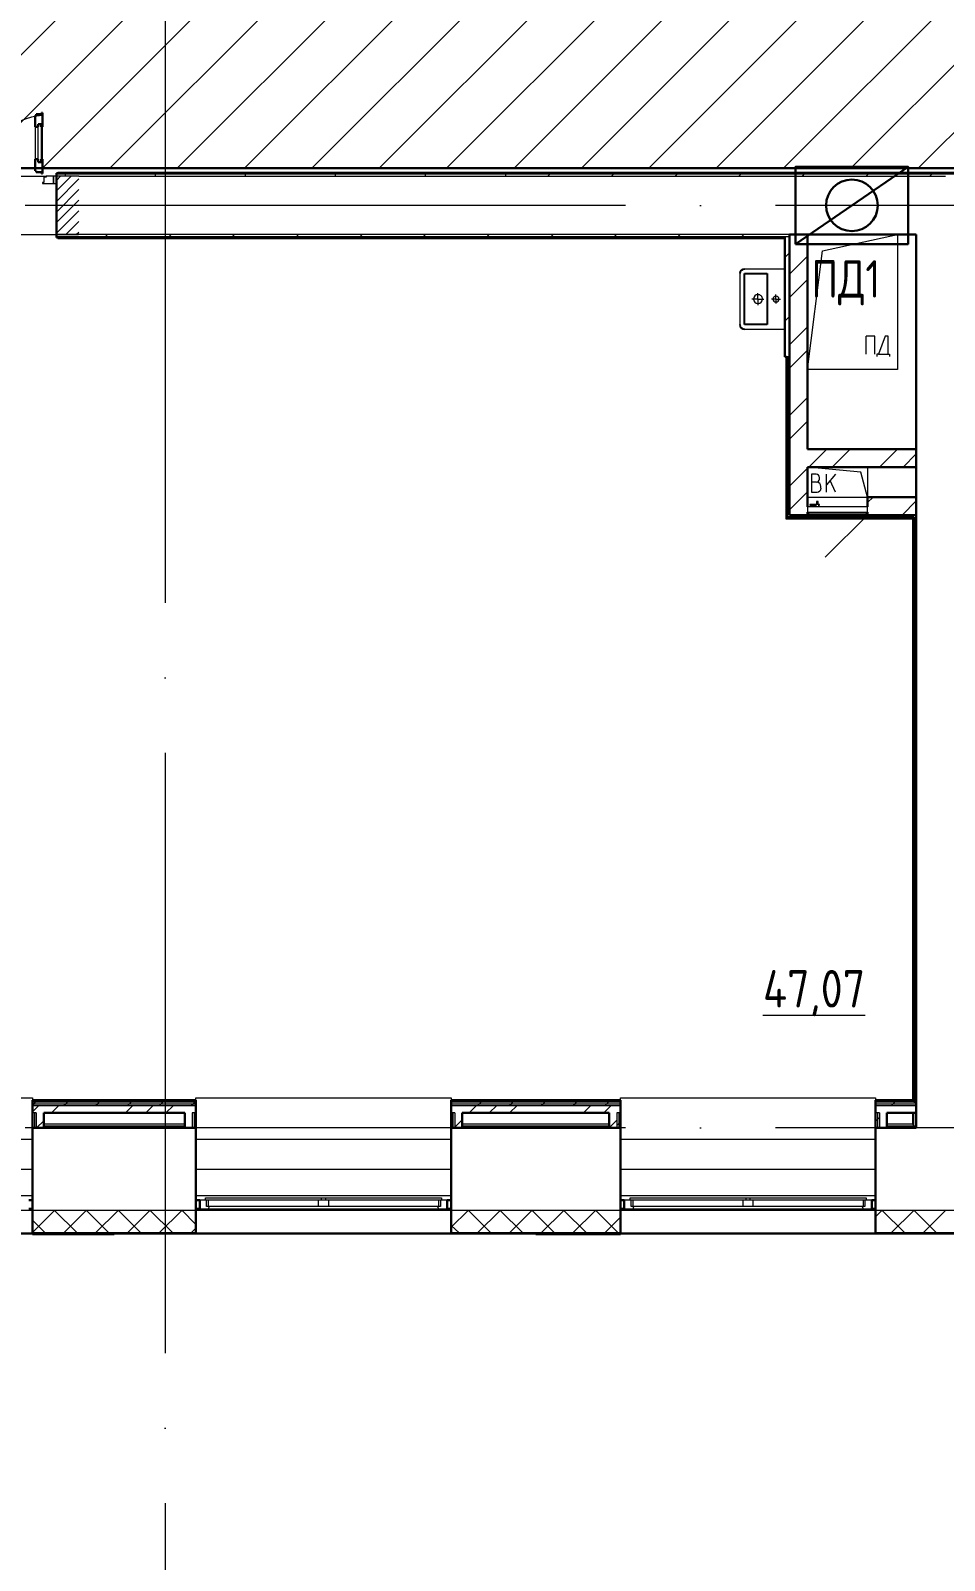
# Model space of a CAD drawing. Header units: millimetres. Extents: x -259809 to 472825, y -397243 to 31861.
# Drawn here: x 255074 to 261165, y -373335 to -363137 of the extents above; entities that cross this region are included whole.
import ezdxf

# ---------------------------------------------------------------- set-up
doc = ezdxf.new("R2010")
doc.units = ezdxf.units.MM
doc.linetypes.add('ADSK_Линия сетки', pattern=[25, 20, -2.5, 0, -2.5])
doc.linetypes.add('ADSK_Штриховая_ш2 п1_5', pattern=[4.5, 3, -1.5])
for name, color, linetype, lineweight in [('_ Окна', 252, 'Continuous', 30), ('Двери', 252, 'Continuous', 9), ('лс', 5, 'Continuous', 30), ('Марки помещений', 252, 'Continuous', 20), ('Оборудование', 8, 'Continuous', 18), ('Ограждение', 252, 'Continuous', 9), ('Окна', 252, 'Continuous', 9), ('Оси', 252, 'Continuous', 9), ('Перекрытие', 252, 'Continuous', 18), ('Стены внутренние', 252, 'Continuous', 18), ('Стены наружные', 252, 'Continuous', 18), ('Стены штриховка', 7, 'Continuous', 9)]:
    doc.layers.add(name, color=color, linetype=linetype, lineweight=lineweight)
doc.layers.add('Двери открывание', color=7, linetype='Continuous', lineweight=9, true_color=0xc0c0c0)
doc.layers.add('СОТ', color=7, linetype='Continuous')
doc.layers.add('Узлы', color=252, linetype='Continuous')
doc.styles.add('GOST 2.304 type A', font='', dxfattribs={"height": 250})
doc.styles.add('GOST Common_2', font='', dxfattribs={"width": 0.9, "height": 250})
doc.styles.get('GOST 2.304 type A').set_extended_font_data('GOST 2.304 type A')
doc.styles.get('GOST Common_2').set_extended_font_data('GOST type B')

# ---------------------------------------------------------------- blocks, each defined once
blk = doc.blocks.new('3 этаж')
at = {"color": 251, "lineweight": 18, "true_color": 0x636466}
for p, q in [((260351, -11915), (260851, -11808)), ((260851, -11808), (260851, -12708)), ((260252, -12708), (260351, -11915)), ((260700, -12485), (260643, -12485)), ((260643, -12605), (260643, -12485)), ((260700, -12605), (260700, -12485)), ((260769, -12485), (260725, -12605)), ((260789, -12485), (260769, -12485)), ((260789, -12605), (260789, -12485)), ((260715, -12605), (260715, -12620)), ((260725, -12605), (260715, -12605)), ((260725, -12605), (260789, -12605)), ((260789, -12605), (260799, -12605)), ((260799, -12605), (260799, -12620)), ((260851, -12708), (260252, -12708)), ((260607, -13392), (260252, -13357)), ((260652, -13357), (260652, -13557)), ((260309, -13405), (260279, -13405)), ((260279, -13405), (260279, -13525)), ((260312, -13458), (260279, -13458)), ((260332, -13438), (260332, -13428)), ((260439, -13405), (260379, -13476)), ((260379, -13525), (260379, -13405)), ((260439, -13525), (260403, -13448)), ((260652, -13557), (260607, -13392)), ((260279, -13525), (260316, -13525)), ((260342, -13498), (260342, -13488))]:
    blk.add_line(p, q, dxfattribs=at)
for centre, radius, start, end in [((260309, -13428), 23.3, 0, 90), ((260312, -13438), 20, 270, 0), ((260312, -13488), 30, 0, 90), ((260316, -13498), 26.7, 270, 0)]:
    blk.add_arc(centre, radius, start, end, dxfattribs=at)
at = {"layer": '_ Окна', "color": 251, "true_color": 0x636466}
for p, q in [((255086, -18245), (255061, -18245)), ((256201, -18245), (256176, -18245)), ((256201, -18303), (256201, -18245)), ((257876, -18245), (257851, -18245)), ((257851, -18245), (257851, -18303)), ((259031, -18245), (259006, -18245)), ((259031, -18303), (259031, -18245)), ((260706, -18245), (260681, -18245)), ((260681, -18245), (260681, -18303)), ((255061, -18303), (255086, -18303)), ((256176, -18303), (256201, -18303)), ((257851, -18303), (257876, -18303)), ((259006, -18303), (259031, -18303)), ((260681, -18303), (260706, -18303))]:
    blk.add_line(p, q, dxfattribs=at)
at = {"layer": '_ Окна', "color": 251, "lineweight": 18, "true_color": 0x636466}
for p, q in [((256239, -18245), (256201, -18245)), ((256201, -18245), (256201, -18303)), ((256247, -18286), (256247, -18245)), ((257805, -18245), (257805, -18286)), ((257851, -18245), (257813, -18245)), ((257851, -18303), (257851, -18245)), ((259069, -18245), (259031, -18245)), ((259031, -18245), (259031, -18303)), ((259077, -18286), (259077, -18245)), ((260635, -18245), (260635, -18286)), ((260681, -18245), (260643, -18245)), ((260681, -18303), (260681, -18245)), ((256201, -18303), (256261, -18303)), ((256259, -18286), (256247, -18286)), ((256261, -18303), (256265, -18286)), ((257787, -18286), (257792, -18303)), ((257792, -18303), (257851, -18303)), ((257805, -18286), (257793, -18286)), ((259031, -18303), (259091, -18303)), ((259089, -18286), (259077, -18286)), ((259091, -18303), (259095, -18286)), ((260617, -18286), (260622, -18303)), ((260622, -18303), (260681, -18303)), ((260635, -18286), (260623, -18286))]:
    blk.add_line(p, q, dxfattribs=at)
at = {"layer": 'Двери', "color": 251, "lineweight": 30, "true_color": 0x636466}
for p, q in [((255146, -11005), (255112, -11005)), ((255112, -11005), (255112, -11014)), ((255154, -10996), (255146, -10996)), ((255146, -10996), (255146, -11005)), ((255154, -11090), (255154, -10996)), ((255112, -11014), (255104, -11014)), ((255104, -11014), (255104, -11090)), ((255104, -11090), (255124, -11090)), ((255124, -11090), (255124, -11072)), ((255124, -11072), (255145, -11072)), ((255145, -11072), (255145, -11090)), ((255145, -11090), (255154, -11090)), ((255104, -11306), (255104, -11382)), ((255104, -11306), (255124, -11306)), ((255124, -11306), (255124, -11324)), ((255145, -11306), (255154, -11306)), ((255145, -11324), (255145, -11306)), ((255154, -11400), (255154, -11306)), ((255104, -11382), (255112, -11382)), ((255112, -11382), (255112, -11391)), ((255112, -11391), (255146, -11391)), ((255124, -11324), (255145, -11324)), ((255146, -11391), (255146, -11400)), ((255146, -11400), (255154, -11400))]:
    blk.add_line(p, q, dxfattribs=at)
at = {"layer": 'Двери', "color": 251, "true_color": 0x636466}
for p, q in [((255104, -11090), (255104, -11306)), ((255124, -11324), (255124, -11072)), ((255124, -11072), (255145, -11072)), ((255145, -11072), (255145, -11324)), ((255154, -11306), (255154, -11090)), ((255145, -11324), (255124, -11324)), ((255177, -11418), (255177, -11426)), ((255226, -11418), (255177, -11418)), ((255246, -11418), (255226, -11418)), ((255226, -11418), (255226, -11468)), ((255226, -11468), (255226, -11418)), ((255246, -11468), (255246, -11418)), ((255163, -11460), (255154, -11460)), ((255154, -11460), (255154, -11468)), ((255154, -11468), (255226, -11468)), ((255177, -11426), (255163, -11426)), ((255163, -11426), (255163, -11460)), ((255226, -11468), (255246, -11468))]:
    blk.add_line(p, q, dxfattribs=at)
at = {"layer": 'Двери', "color": 251, "linetype": 'Continuous', "lineweight": 18, "true_color": 0x636466}
for p, q in [((255246, -11446), (255273, -11418)), ((255246, -11516), (255344, -11418)), ((255246, -11587), (255396, -11437)), ((255246, -11658), (255396, -11508)), ((255246, -11728), (255396, -11578)), ((255246, -11799), (255396, -11649)), ((255308, -11808), (255396, -11720)), ((255378, -11808), (255396, -11791))]:
    blk.add_line(p, q, dxfattribs=at)
at = {"layer": 'Двери', "color": 251, "linetype": 'ADSK_Штриховая_ш2 п1_5', "true_color": 0x636466}
for p, q in [((255396, -11418), (255246, -11418)), ((255246, -11418), (255246, -11808)), ((255246, -11808), (255396, -11808))]:
    blk.add_line(p, q, dxfattribs=at)
at = {"layer": 'Двери открывание', "color": 251, "true_color": 0x636466}
blk.add_arc((255172, -11400), 386, 92.6728, 180, dxfattribs=at)
at = {"layer": 'Оборудование', "color": 251, "true_color": 0x636466}
for p, q in [((260252, -13622), (260252, -13658)), ((260652, -13622), (260252, -13622)), ((260253, -13659), (260651, -13659)), ((260259, -13659), (260259, -13669)), ((260267, -13606), (260267, -13611)), ((260313, -13606), (260267, -13606)), ((260267, -13611), (260313, -13611)), ((260308, -13606), (260308, -13622)), ((260328, -13606), (260308, -13606)), ((260312, -13604), (260310, -13606)), ((260312, -13586), (260312, -13604)), ((260324, -13586), (260312, -13586)), ((260324, -13604), (260312, -13604)), ((260331, -13606), (260323, -13606)), ((260323, -13611), (260331, -13611)), ((260324, -13604), (260324, -13586)), ((260326, -13606), (260324, -13604)), ((260328, -13622), (260328, -13606)), ((260331, -13611), (260331, -13606)), ((260645, -13669), (260645, -13659)), ((260652, -13658), (260652, -13622)), ((260260, -13670), (260644, -13670)), ((260271, -13671), (260271, -13677)), ((260271, -13677), (260633, -13677)), ((260280, -13677), (260280, -13679)), ((260280, -13679), (260284, -13679)), ((260344, -13679), (260284, -13679)), ((260344, -13679), (260348, -13679)), ((260348, -13679), (260348, -13677)), ((260652, -13677), (260369, -13959)), ((260633, -13677), (260633, -13671))]:
    blk.add_line(p, q, dxfattribs=at)
for points, knots in [([(260252, -13658), (260252, -13658), (260252, -13658), (260252, -13658), (260252, -13659), (260252, -13659), (260252, -13659), (260252, -13659), (260252, -13659), (260253, -13659)], [0, 0, 0, 0, 0.166667, 0.333333, 0.458333, 0.583333, 0.708333, 0.833333, 1, 1, 1, 1]), ([(260651, -13659), (260651, -13659), (260651, -13659), (260651, -13659), (260651, -13659), (260651, -13659), (260652, -13658), (260652, -13658), (260652, -13658), (260652, -13658)], [-1, -1, -1, -1, -0.833333, -0.75, -0.583333, -0.458333, -0.333333, -0.166667, 0, 0, 0, 0]), ([(260259, -13669), (260259, -13669), (260259, -13669), (260259, -13669), (260259, -13669), (260259, -13669), (260259, -13669), (260259, -13669), (260259, -13670), (260259, -13670), (260260, -13670)], [0, 0, 0, 0, 0.166667, 0.333333, 0.458333, 0.583333, 0.666667, 0.75, 0.833333, 1, 1, 1, 1]), ([(260269, -13670), (260269, -13670), (260269, -13670), (260270, -13670), (260270, -13670), (260270, -13670), (260270, -13670), (260270, -13670), (260270, -13670), (260271, -13671), (260271, -13671), (260271, -13671), (260271, -13671)], [0, 0, 0, 0, 0.166667, 0.25, 0.333333, 0.416667, 0.5, 0.583333, 0.666667, 0.75, 0.833333, 1, 1, 1, 1]), ([(260633, -13671), (260633, -13671), (260633, -13671), (260633, -13671), (260633, -13670), (260633, -13670), (260633, -13670), (260633, -13670), (260633, -13670), (260634, -13670), (260634, -13670), (260634, -13670), (260634, -13670)], [-1, -1, -1, -1, -0.833333, -0.75, -0.666667, -0.583333, -0.5, -0.416667, -0.333333, -0.25, -0.166667, 0, 0, 0, 0]), ([(260644, -13670), (260644, -13670), (260644, -13670), (260644, -13669), (260644, -13669), (260644, -13669), (260644, -13669), (260645, -13669), (260645, -13669), (260645, -13669), (260645, -13669)], [-1, -1, -1, -1, -0.833333, -0.75, -0.666667, -0.583333, -0.458333, -0.333333, -0.166667, 0, 0, 0, 0])]:
    blk.add_open_spline(points, degree=3, knots=knots, dxfattribs=at)
at = {"layer": 'Ограждение', "color": 251, "true_color": 0x636466}
for p, q in [((255256, -11398), (255256, -11393)), ((261391, -11393), (255256, -11393)), ((255256, -11833), (255256, -11828)), ((255256, -11833), (260102, -11833)), ((260107, -12623), (260107, -13702)), ((260107, -13702), (260112, -13697)), ((260107, -13702), (260951, -13702)), ((260951, -13702), (260956, -13697)), ((260951, -13702), (260951, -17578)), ((253386, -17563), (255086, -17563)), ((255086, -17563), (255086, -17578)), ((256176, -17578), (256176, -17563)), ((256176, -17563), (257876, -17563)), ((257876, -17563), (257876, -17578)), ((259006, -17578), (259006, -17563)), ((259006, -17563), (260706, -17563)), ((260706, -17563), (260706, -17578)), ((256101, -17738), (255161, -17738)), ((258931, -17738), (257951, -17738)), ((260951, -17738), (260781, -17738)), ((260951, -17663), (260951, -17738)), ((260951, -17738), (260961, -17748)), ((260961, -17748), (260961, -17663)), ((253386, -17838), (255086, -17838)), ((256176, -17838), (257876, -17838)), ((259006, -17838), (260706, -17838)), ((253386, -18038), (255086, -18038)), ((256176, -18038), (257876, -18038)), ((259006, -18038), (260706, -18038)), ((253386, -18213), (255086, -18213)), ((256176, -18213), (257876, -18213)), ((259006, -18213), (260706, -18213))]:
    blk.add_line(p, q, dxfattribs=at)
at = {"layer": 'Окна', "color": 251, "true_color": 0x636466}
for p, q in [((256239, -18228), (257011, -18228)), ((256239, -18245), (256239, -18228)), ((257011, -18245), (256239, -18245)), ((256259, -18286), (256259, -18245)), ((256991, -18245), (256991, -18286)), ((257011, -18228), (257041, -18228)), ((257011, -18228), (257011, -18245)), ((257041, -18245), (257011, -18245)), ((257041, -18228), (257813, -18228)), ((257041, -18245), (257041, -18228)), ((257813, -18245), (257041, -18245)), ((257061, -18286), (257061, -18245)), ((257793, -18245), (257793, -18286)), ((257813, -18228), (257813, -18245)), ((259069, -18228), (259841, -18228)), ((259069, -18245), (259069, -18228)), ((259841, -18245), (259069, -18245)), ((259089, -18286), (259089, -18245)), ((259821, -18245), (259821, -18286)), ((259841, -18228), (259871, -18228)), ((259841, -18228), (259841, -18245)), ((259871, -18245), (259841, -18245)), ((259871, -18228), (260643, -18228)), ((259871, -18245), (259871, -18228)), ((260643, -18245), (259871, -18245)), ((259891, -18286), (259891, -18245)), ((260623, -18245), (260623, -18286)), ((260643, -18228), (260643, -18245)), ((256991, -18286), (256259, -18286)), ((256261, -18303), (257792, -18303)), ((257061, -18286), (256991, -18286)), ((257793, -18286), (257061, -18286)), ((259821, -18286), (259089, -18286)), ((259091, -18303), (260622, -18303)), ((259891, -18286), (259821, -18286)), ((260623, -18286), (259891, -18286))]:
    blk.add_line(p, q, dxfattribs=at)
at = {"layer": 'Оси', "color": 251, "linetype": 'ADSK_Линия сетки', "ltscale": 200, "true_color": 0x636466}
for p, q in [((255971, -263), (255971, -31390)), ((314039, -11613), (237099, -11613)), ((314039, -17763), (237099, -17763))]:
    blk.add_line(p, q, dxfattribs=at)
at = {"layer": 'Перекрытие', "color": 251, "true_color": 0x636466}
for p, q in [((260851, -11808), (260851, -12708)), ((260851, -12708), (260252, -12708)), ((260652, -13357), (260652, -13557))]:
    blk.add_line(p, q, dxfattribs=at)
at = {"layer": 'Стены внутренние', "color": 251, "true_color": 0x636466}
for p, q in [((253815, -11418), (255177, -11418)), ((255396, -11418), (255246, -11418)), ((253746, -11808), (255246, -11808)), ((267396, -18313), (243621, -18313)), ((255086, -18465), (253386, -18465)), ((257876, -18465), (256176, -18465)), ((260706, -18465), (259006, -18465))]:
    blk.add_line(p, q, dxfattribs=at)
at = {"layer": 'Стены внутренние', "color": 251, "lineweight": 30, "true_color": 0x636466}
for p, q in [((255246, -11418), (255246, -11808)), ((260252, -11808), (260976, -11808)), ((260976, -11808), (260976, -13237)), ((260976, -13357), (260976, -13557)), ((260976, -17663), (260976, -17763)), ((255086, -17763), (255086, -18465)), ((256101, -17763), (255161, -17763)), ((256176, -18465), (256176, -17763)), ((257876, -17763), (257876, -18465)), ((258931, -17763), (257951, -17763)), ((259006, -18465), (259006, -17763)), ((260706, -17763), (260706, -18465)), ((260976, -17763), (260781, -17763)), ((255086, -18465), (256176, -18465)), ((257876, -18465), (259006, -18465)), ((260706, -18465), (261826, -18465))]:
    blk.add_line(p, q, dxfattribs=at)
at = {"layer": 'Стены внутренние', "color": 251, "linetype": 'Continuous', "lineweight": 9, "true_color": 0x636466}
for p, q in [((255088, -18458), (255233, -18313)), ((255384, -18463), (255234, -18313)), ((255295, -18463), (255445, -18313)), ((255596, -18463), (255446, -18313)), ((255507, -18463), (255657, -18313)), ((255809, -18463), (255659, -18313)), ((255719, -18463), (255869, -18313)), ((256021, -18463), (255871, -18313)), ((255931, -18463), (256081, -18313)), ((256174, -18405), (256083, -18313)), ((257878, -18425), (257990, -18313)), ((258142, -18463), (257992, -18313)), ((258053, -18463), (258203, -18313)), ((258354, -18463), (258204, -18313)), ((258265, -18463), (258415, -18313)), ((258566, -18463), (258416, -18313)), ((258477, -18463), (258627, -18313)), ((258778, -18463), (258628, -18313)), ((258689, -18463), (258839, -18313)), ((258991, -18463), (258841, -18313)), ((260706, -18355), (260748, -18313)), ((260900, -18463), (260750, -18313)), ((260810, -18463), (260960, -18313)), ((261112, -18463), (260962, -18313)), ((261022, -18463), (261172, -18313)), ((255172, -18463), (255086, -18378)), ((256143, -18463), (256174, -18432)), ((257930, -18463), (257878, -18412)), ((258901, -18463), (259006, -18358)), ((255854, -18463), (255853, -18465)), ((258104, -18465), (258103, -18463)), ((258573, -18465), (258572, -18463))]:
    blk.add_line(p, q, dxfattribs=at)
at = {"layer": 'Стены наружные', "color": 251, "lineweight": 30, "true_color": 0x636466}
for p, q in [((255246, -11398), (255246, -11418)), ((261386, -11398), (255246, -11398)), ((255246, -11808), (255246, -11828)), ((255246, -11828), (260102, -11828)), ((260102, -11828), (260102, -12623)), ((260132, -11808), (260132, -13677)), ((260252, -11808), (260132, -11808)), ((260252, -13237), (260252, -11808)), ((260102, -12623), (260112, -12623)), ((260112, -12623), (260112, -13697)), ((260117, -12623), (260117, -13692)), ((260976, -13237), (260252, -13237)), ((260976, -13357), (260976, -13237)), ((260252, -13357), (260976, -13357)), ((260252, -13622), (260252, -13357)), ((260976, -13557), (260652, -13557)), ((260652, -13557), (260652, -13622)), ((260976, -17663), (260976, -13557)), ((260252, -13677), (260252, -13658)), ((260652, -13658), (260652, -13677)), ((260112, -13697), (260956, -13697)), ((260117, -13692), (260961, -13692)), ((260271, -13677), (260132, -13677)), ((260976, -13677), (260633, -13677)), ((260956, -13697), (260956, -17578)), ((260961, -13692), (260961, -17583)), ((255086, -17578), (255086, -17763)), ((256176, -17578), (255086, -17578)), ((256176, -17763), (256176, -17578)), ((257876, -17578), (257876, -17763)), ((259006, -17578), (257876, -17578)), ((259006, -17763), (259006, -17578)), ((260706, -17578), (260706, -17763)), ((260956, -17578), (260706, -17578)), ((260961, -17583), (260956, -17583)), ((260961, -17588), (260976, -17588)), ((255161, -17663), (256101, -17663)), ((255161, -17763), (255161, -17663)), ((256101, -17663), (256101, -17763)), ((257951, -17663), (258931, -17663)), ((257951, -17763), (257951, -17663)), ((258931, -17663), (258931, -17763)), ((260781, -17663), (260976, -17663)), ((260781, -17763), (260781, -17663)), ((255086, -17763), (255161, -17763)), ((256101, -17763), (256176, -17763)), ((257876, -17763), (257951, -17763)), ((258931, -17763), (259006, -17763)), ((260706, -17763), (260781, -17763)), ((255086, -18465), (255086, -18470)), ((255631, -18470), (255086, -18470)), ((255631, -18465), (255631, -18470)), ((258441, -18465), (258441, -18470)), ((258441, -18470), (259006, -18470)), ((259006, -18465), (259006, -18470))]:
    blk.add_line(p, q, dxfattribs=at)
at = {"layer": 'Стены наружные', "color": 251, "linetype": 'Continuous', "lineweight": 9, "true_color": 0x636466}
for p, q in [((255284, -11403), (255289, -11398)), ((255307, -11418), (255307, -11403)), ((255354, -11403), (255359, -11398)), ((255425, -11403), (255430, -11398)), ((255496, -11403), (255501, -11398)), ((255567, -11403), (255572, -11398)), ((255637, -11403), (255642, -11398)), ((255708, -11403), (255713, -11398)), ((255779, -11403), (255784, -11398)), ((255849, -11403), (255854, -11398)), ((255907, -11418), (255907, -11403)), ((255920, -11403), (255925, -11398)), ((255991, -11403), (255996, -11398)), ((256062, -11403), (256067, -11398)), ((256132, -11403), (256137, -11398)), ((256203, -11403), (256208, -11398)), ((256274, -11403), (256279, -11398)), ((256344, -11403), (256349, -11398)), ((256415, -11403), (256420, -11398)), ((256486, -11403), (256491, -11398)), ((256507, -11418), (256507, -11403)), ((256557, -11403), (256562, -11398)), ((256627, -11403), (256632, -11398)), ((256698, -11403), (256703, -11398)), ((256769, -11403), (256774, -11398)), ((256839, -11403), (256844, -11398)), ((256910, -11403), (256915, -11398)), ((256981, -11403), (256986, -11398)), ((257052, -11403), (257057, -11398)), ((257107, -11418), (257107, -11403)), ((257122, -11403), (257127, -11398)), ((257193, -11403), (257198, -11398)), ((257264, -11403), (257269, -11398)), ((257334, -11403), (257339, -11398)), ((257405, -11403), (257410, -11398)), ((257476, -11403), (257481, -11398)), ((257546, -11403), (257551, -11398)), ((257617, -11403), (257622, -11398)), ((257688, -11403), (257693, -11398)), ((257707, -11418), (257707, -11403)), ((257759, -11403), (257764, -11398)), ((257829, -11403), (257834, -11398)), ((257900, -11403), (257905, -11398)), ((257971, -11403), (257976, -11398)), ((258041, -11403), (258046, -11398)), ((258112, -11403), (258117, -11398)), ((258183, -11403), (258188, -11398)), ((258254, -11403), (258259, -11398)), ((258324, -11403), (258329, -11398)), ((258395, -11403), (258400, -11398)), ((258466, -11403), (258471, -11398)), ((258521, -11418), (258536, -11403)), ((258536, -11403), (258541, -11398)), ((258607, -11403), (258612, -11398)), ((258678, -11403), (258683, -11398)), ((258749, -11403), (258754, -11398)), ((258819, -11403), (258824, -11398)), ((258890, -11403), (258895, -11398)), ((258946, -11418), (258961, -11403)), ((258961, -11403), (258966, -11398)), ((259031, -11403), (259036, -11398)), ((259102, -11403), (259107, -11398)), ((259173, -11403), (259178, -11398)), ((259244, -11403), (259249, -11398)), ((259314, -11403), (259319, -11398)), ((259370, -11418), (259385, -11403)), ((259385, -11403), (259390, -11398)), ((259456, -11403), (259461, -11398)), ((259526, -11403), (259531, -11398)), ((259597, -11403), (259602, -11398)), ((259668, -11403), (259673, -11398)), ((259739, -11403), (259744, -11398)), ((259794, -11418), (259809, -11403)), ((259809, -11403), (259814, -11398)), ((259880, -11403), (259885, -11398)), ((259951, -11403), (259956, -11398)), ((260021, -11403), (260026, -11398)), ((260092, -11403), (260097, -11398)), ((260163, -11403), (260168, -11398)), ((260218, -11418), (260233, -11403)), ((260233, -11403), (260238, -11398)), ((260304, -11403), (260309, -11398)), ((260375, -11403), (260380, -11398)), ((260446, -11403), (260451, -11398)), ((260516, -11403), (260521, -11398)), ((260587, -11403), (260592, -11398)), ((260643, -11418), (260658, -11403)), ((260658, -11403), (260663, -11398)), ((260728, -11403), (260733, -11398)), ((260799, -11403), (260804, -11398)), ((260870, -11403), (260875, -11398)), ((260941, -11403), (260946, -11398)), ((261011, -11403), (261016, -11398)), ((261067, -11418), (261082, -11403)), ((261082, -11403), (261087, -11398)), ((261153, -11403), (261158, -11398)), ((255283, -11828), (255288, -11823)), ((255354, -11828), (255359, -11823)), ((255424, -11828), (255429, -11823)), ((255495, -11828), (255500, -11823)), ((255566, -11828), (255571, -11823)), ((255571, -11823), (255586, -11808)), ((255637, -11828), (255642, -11823)), ((255707, -11828), (255712, -11823)), ((255778, -11828), (255783, -11823)), ((255849, -11828), (255854, -11823)), ((255919, -11828), (255924, -11823)), ((255990, -11828), (255995, -11823)), ((255995, -11823), (256010, -11808)), ((256061, -11828), (256066, -11823)), ((256132, -11828), (256137, -11823)), ((256202, -11828), (256207, -11823)), ((256273, -11828), (256278, -11823)), ((256344, -11828), (256349, -11823)), ((256414, -11828), (256419, -11823)), ((256419, -11823), (256434, -11808)), ((256485, -11828), (256490, -11823)), ((256556, -11828), (256561, -11823)), ((256627, -11828), (256632, -11823)), ((256697, -11828), (256702, -11823)), ((256768, -11828), (256773, -11823)), ((256839, -11828), (256844, -11823)), ((256844, -11823), (256859, -11808)), ((256909, -11828), (256914, -11823)), ((256980, -11828), (256985, -11823)), ((257051, -11828), (257056, -11823)), ((257121, -11828), (257126, -11823)), ((257192, -11828), (257197, -11823)), ((257263, -11828), (257268, -11823)), ((257268, -11823), (257283, -11808)), ((257334, -11828), (257339, -11823)), ((257404, -11828), (257409, -11823)), ((257475, -11828), (257480, -11823)), ((257546, -11828), (257551, -11823)), ((257616, -11828), (257621, -11823)), ((257687, -11828), (257692, -11823)), ((257692, -11823), (257707, -11808)), ((257758, -11828), (257763, -11823)), ((257829, -11828), (257834, -11823)), ((257899, -11828), (257904, -11823)), ((257970, -11828), (257975, -11823)), ((258041, -11828), (258046, -11823)), ((258111, -11828), (258116, -11823)), ((258116, -11823), (258131, -11808)), ((258182, -11828), (258187, -11823)), ((258253, -11828), (258258, -11823)), ((258324, -11828), (258329, -11823)), ((258394, -11828), (258399, -11823)), ((258465, -11828), (258470, -11823)), ((258536, -11828), (258541, -11823)), ((258541, -11823), (258556, -11808)), ((258606, -11828), (258611, -11823)), ((258677, -11828), (258682, -11823)), ((258748, -11828), (258753, -11823)), ((258819, -11828), (258824, -11823)), ((258889, -11828), (258894, -11823)), ((258960, -11828), (258965, -11823)), ((258965, -11823), (258980, -11808)), ((259031, -11828), (259036, -11823)), ((259101, -11828), (259106, -11823)), ((259172, -11828), (259177, -11823)), ((259243, -11828), (259248, -11823)), ((259314, -11828), (259319, -11823)), ((259384, -11828), (259389, -11823)), ((259389, -11823), (259404, -11808)), ((259455, -11828), (259460, -11823)), ((259526, -11828), (259531, -11823)), ((259596, -11828), (259601, -11823)), ((259667, -11828), (259672, -11823)), ((259738, -11828), (259743, -11823)), ((259808, -11828), (259813, -11823)), ((259813, -11823), (259828, -11808)), ((259879, -11828), (259884, -11823)), ((259950, -11828), (259955, -11823)), ((260021, -11828), (260026, -11823)), ((260091, -11828), (260096, -11823)), ((260102, -11960), (260132, -11930)), ((260132, -12071), (260252, -11951)), ((260132, -12228), (260252, -12108)), ((260102, -12384), (260132, -12354)), ((260132, -12542), (260252, -12422)), ((260132, -12699), (260252, -12579)), ((260112, -12657), (260117, -12652)), ((260112, -12727), (260117, -12722)), ((260112, -12798), (260117, -12793)), ((260112, -12869), (260117, -12864)), ((260112, -12940), (260117, -12935)), ((260132, -13014), (260252, -12894)), ((260112, -13010), (260117, -13005)), ((260132, -13171), (260252, -13051)), ((260112, -13081), (260117, -13076)), ((260112, -13152), (260117, -13147)), ((260112, -13222), (260117, -13217)), ((260260, -13357), (260380, -13237)), ((260417, -13357), (260537, -13237)), ((260732, -13357), (260852, -13237)), ((260112, -13293), (260117, -13288)), ((260112, -13364), (260117, -13359)), ((260889, -13357), (260976, -13269)), ((260112, -13435), (260117, -13430)), ((260132, -13485), (260252, -13365)), ((260112, -13505), (260117, -13500)), ((260132, -13642), (260252, -13522)), ((260652, -13594), (260689, -13557)), ((260112, -13576), (260117, -13571)), ((260112, -13647), (260117, -13642)), ((260883, -13677), (260976, -13583)), ((260132, -13697), (260137, -13692)), ((260203, -13697), (260208, -13692)), ((260274, -13697), (260279, -13692)), ((260345, -13697), (260350, -13692)), ((260415, -13697), (260420, -13692)), ((260486, -13697), (260491, -13692)), ((260557, -13697), (260562, -13692)), ((260627, -13697), (260632, -13692)), ((260698, -13697), (260703, -13692)), ((260707, -13692), (260707, -13677)), ((260769, -13697), (260774, -13692)), ((260840, -13697), (260845, -13692)), ((260910, -13697), (260915, -13692)), ((260956, -13721), (260961, -13716)), ((260956, -13792), (260961, -13787)), ((260956, -13863), (260961, -13858)), ((260956, -13933), (260961, -13928)), ((260956, -14004), (260961, -13999)), ((260956, -14075), (260961, -14070)), ((260956, -14145), (260961, -14140)), ((260956, -14216), (260961, -14211)), ((260956, -14287), (260961, -14282)), ((260956, -14358), (260961, -14353)), ((260956, -14428), (260961, -14423)), ((260956, -14499), (260961, -14494)), ((260956, -14570), (260961, -14565)), ((260956, -14640), (260961, -14635)), ((260956, -14711), (260961, -14706)), ((260956, -14782), (260961, -14777)), ((260956, -14853), (260961, -14848)), ((260956, -14923), (260961, -14918)), ((260956, -14994), (260961, -14989)), ((260956, -15065), (260961, -15060)), ((260956, -15135), (260961, -15130)), ((260956, -15206), (260961, -15201)), ((260956, -15277), (260961, -15272)), ((260956, -15347), (260961, -15342)), ((260956, -15418), (260961, -15413)), ((260956, -15489), (260961, -15484)), ((260956, -15560), (260961, -15555)), ((260956, -15630), (260961, -15625)), ((260956, -15701), (260961, -15696)), ((260956, -15772), (260961, -15767)), ((260956, -15842), (260961, -15837)), ((260956, -15913), (260961, -15908)), ((260956, -15984), (260961, -15979)), ((260956, -16055), (260961, -16050)), ((260956, -16125), (260961, -16120)), ((260956, -16196), (260961, -16191)), ((260956, -16267), (260961, -16262)), ((260956, -16337), (260961, -16332)), ((260956, -16408), (260961, -16403)), ((260956, -16479), (260961, -16474)), ((260956, -16550), (260961, -16545)), ((260956, -16620), (260961, -16615)), ((260956, -16691), (260961, -16686)), ((260956, -16762), (260961, -16757)), ((260956, -16832), (260961, -16827)), ((260956, -16903), (260961, -16898)), ((260956, -16974), (260961, -16969)), ((260956, -17045), (260961, -17040)), ((260956, -17115), (260961, -17110)), ((260956, -17186), (260961, -17181)), ((260956, -17257), (260961, -17252)), ((260956, -17327), (260961, -17322)), ((260956, -17398), (260961, -17393)), ((260956, -17469), (260961, -17464)), ((260956, -17540), (260961, -17535)), ((255086, -17611), (255097, -17601)), ((255086, -17655), (255128, -17613)), ((255097, -17601), (255109, -17588)), ((255114, -17583), (255119, -17578)), ((255185, -17583), (255190, -17578)), ((255213, -17663), (255263, -17613)), ((255256, -17583), (255261, -17578)), ((255296, -17613), (255309, -17601)), ((255309, -17601), (255321, -17588)), ((255321, -17588), (255326, -17583)), ((255326, -17583), (255331, -17578)), ((255397, -17583), (255402, -17578)), ((255468, -17583), (255473, -17578)), ((255508, -17613), (255521, -17601)), ((255521, -17601), (255533, -17588)), ((255538, -17583), (255543, -17578)), ((255609, -17583), (255614, -17578)), ((255680, -17583), (255685, -17578)), ((255706, -17663), (255756, -17613)), ((255721, -17613), (255733, -17601)), ((255733, -17601), (255746, -17588)), ((255746, -17588), (255751, -17583)), ((255751, -17583), (255756, -17578)), ((255821, -17583), (255826, -17578)), ((255841, -17663), (255891, -17613)), ((255892, -17583), (255897, -17578)), ((255933, -17613), (255945, -17601)), ((255945, -17601), (255958, -17588)), ((255963, -17583), (255968, -17578)), ((255976, -17663), (256026, -17613)), ((256033, -17583), (256038, -17578)), ((256104, -17583), (256109, -17578)), ((256145, -17613), (256157, -17601)), ((256157, -17601), (256170, -17588)), ((256170, -17588), (256175, -17583)), ((256175, -17583), (256176, -17582)), ((257876, -17579), (257877, -17578)), ((257943, -17583), (257948, -17578)), ((257996, -17663), (258046, -17613)), ((258013, -17583), (258018, -17578)), ((258054, -17613), (258066, -17601)), ((258066, -17601), (258079, -17588)), ((258084, -17583), (258089, -17578)), ((258131, -17663), (258181, -17613)), ((258155, -17583), (258160, -17578)), ((258225, -17583), (258230, -17578)), ((258266, -17613), (258279, -17601)), ((258266, -17663), (258316, -17613)), ((258279, -17601), (258291, -17588)), ((258291, -17588), (258296, -17583)), ((258296, -17583), (258301, -17578)), ((258367, -17583), (258372, -17578)), ((258438, -17583), (258443, -17578)), ((258478, -17613), (258491, -17601)), ((258491, -17601), (258503, -17588)), ((258508, -17583), (258513, -17578)), ((258579, -17583), (258584, -17578)), ((258650, -17583), (258655, -17578)), ((258690, -17613), (258703, -17601)), ((258703, -17601), (258715, -17588)), ((258715, -17588), (258720, -17583)), ((258720, -17583), (258725, -17578)), ((258759, -17663), (258809, -17613)), ((258791, -17583), (258796, -17578)), ((258862, -17583), (258867, -17578)), ((258894, -17663), (258944, -17613)), ((258903, -17613), (258915, -17601)), ((258915, -17601), (258928, -17588)), ((258933, -17583), (258938, -17578)), ((259003, -17583), (259006, -17580)), ((260771, -17583), (260776, -17578)), ((260812, -17613), (260824, -17601)), ((260824, -17601), (260837, -17588)), ((260837, -17588), (260842, -17583)), ((260842, -17583), (260847, -17578)), ((260912, -17583), (260917, -17578)), ((255113, -17763), (255161, -17715)), ((257901, -17758), (257951, -17708)), ((258931, -17761), (258981, -17711)), ((258981, -17747), (258994, -17734)), ((258994, -17734), (259006, -17722)), ((260706, -17719), (260719, -17706)), ((260719, -17706), (260731, -17694))]:
    blk.add_line(p, q, dxfattribs=at)
at = {"layer": 'Стены наружные', "color": 251, "true_color": 0x636466}
for p, q in [((255396, -11418), (261171, -11418)), ((260132, -11808), (255246, -11808)), ((260252, -13557), (260652, -13557)), ((255161, -17748), (256101, -17748)), ((257951, -17748), (258931, -17748)), ((260781, -17748), (260969, -17748)), ((260969, -17763), (260969, -17748)), ((255086, -18470), (250011, -18470)), ((258441, -18470), (255631, -18470)), ((256176, -18465), (256176, -18470)), ((257876, -18470), (257876, -18465)), ((263526, -18470), (259006, -18470))]:
    blk.add_line(p, q, dxfattribs=at)
at = {"layer": 'Стены штриховка', "color": 251, "true_color": 0x636466}
for p, q in [((255246, -11403), (261381, -11403)), ((258241, -11418), (258241, -11403)), ((260132, -11823), (255246, -11823)), ((260102, -11823), (260102, -11828)), ((260132, -12623), (260112, -12623)), ((256176, -17583), (255086, -17583)), ((255086, -17588), (256176, -17588)), ((255086, -17601), (256176, -17601)), ((255086, -17613), (256176, -17613)), ((259006, -17583), (257876, -17583)), ((257876, -17588), (259006, -17588)), ((257876, -17601), (259006, -17601)), ((257876, -17613), (259006, -17613)), ((260956, -17583), (260706, -17583)), ((260706, -17588), (260961, -17588)), ((260706, -17601), (260976, -17601)), ((260706, -17613), (260976, -17613)), ((260961, -17588), (260961, -17583)), ((255111, -17663), (255086, -17663)), ((255099, -17663), (255099, -17763)), ((255111, -17663), (255111, -17763)), ((256176, -17663), (256151, -17663)), ((256151, -17663), (256151, -17763)), ((256164, -17663), (256164, -17763)), ((257901, -17663), (257876, -17663)), ((257889, -17663), (257889, -17763)), ((257901, -17663), (257901, -17763)), ((259006, -17663), (258981, -17663)), ((258981, -17663), (258981, -17763)), ((258994, -17663), (258994, -17763)), ((260731, -17663), (260706, -17663)), ((260719, -17663), (260719, -17763)), ((260731, -17663), (260731, -17763)), ((255088, -18389), (255086, -18389)), ((255088, -18389), (255088, -18463)), ((256176, -18389), (256174, -18389)), ((256174, -18463), (256174, -18389)), ((257878, -18389), (257876, -18389)), ((257878, -18389), (257878, -18463)), ((259006, -18389), (259004, -18389)), ((259004, -18463), (259004, -18389)), ((260708, -18389), (260706, -18389)), ((260708, -18389), (260708, -18463)), ((255088, -18463), (256174, -18463)), ((257878, -18463), (259004, -18463)), ((260708, -18463), (261824, -18463))]:
    blk.add_line(p, q, dxfattribs=at)
at = {"layer": 'Узлы', "color": 251, "lineweight": 9, "true_color": 0x636466}
for p, q in [((259802, -12068), (259802, -12238)), ((260102, -12038), (259832, -12038)), ((259922, -12238), (259922, -12198)), ((260042, -12238), (260042, -12208)), ((259802, -12238), (259802, -12408)), ((259922, -12238), (259882, -12238)), ((259922, -12238), (259922, -12278)), ((259922, -12238), (259962, -12238)), ((260042, -12238), (260012, -12238)), ((260042, -12238), (260042, -12268)), ((260042, -12238), (260072, -12238)), ((259832, -12438), (260102, -12438))]:
    blk.add_line(p, q, dxfattribs=at)
at = {"layer": 'Узлы', "color": 251, "true_color": 0x636466}
for p, q in [((259832, -12408), (259832, -12068)), ((259832, -12068), (259983, -12068)), ((259983, -12068), (259983, -12408)), ((259983, -12408), (259832, -12408))]:
    blk.add_line(p, q, dxfattribs=at)
for centre, start, end in [((259832, -12068), 90, 180), ((259832, -12408), 180, 270)]:
    blk.add_arc(centre, 30, start, end, dxfattribs=at)
at = {"layer": 'Узлы', "color": 251, "lineweight": 9, "true_color": 0x636466}
for centre, radius, start, end in [((259922, -12238), 30, 90, 180), ((259922, -12238), 30, 0, 90.0077), ((260042, -12238), 20, 90, 180), ((260042, -12238), 20, 0, 90.0116), ((259922, -12238), 30, 180, 270), ((259922, -12238), 30, 270, 0), ((260042, -12238), 20, 180, 270), ((260042, -12238), 20, 270, 0)]:
    blk.add_arc(centre, radius, start, end, dxfattribs=at)
at = {"layer": 'Марки помещений', "color": 251, "true_color": 0x636466, "style": 'GOST Common_2', "width": 0.9}
blk.add_text('%%U47,07', height=250, dxfattribs=at).set_placement((259955, -16960))
blk = doc.blocks.new('Клапан')
at = {"layer": 'лс', "color": 1, "lineweight": 30}
blk.add_line((-375, -258), (375, 258), dxfattribs=at)
blk.add_lwpolyline([(-375, -258), (375, -258), (375, 258), (-375, 258)], close=True, dxfattribs=at)
blk.add_circle((0, 0), 172, dxfattribs=at)

msp = doc.modelspace()

# ---------------------------------------------------------------- hatches: boundary and pattern name
at = {"layer": 'лс', "lineweight": 5, "true_color": 0xf26722}
h = msp.add_hatch(dxfattribs=at)
h.set_pattern_fill('ANSI31', color=30, scale=100)
h.set_pattern_definition([(45, (0, 56557.33), (-224.5064, 224.5064), [])])
h.paths.add_polyline_path([(258100, -355819), (250613, -355819), (250613, -364054), (270047, -364054), (270047, -362207), (258100, -362207)])
edge = h.paths.add_edge_path(flags=16)
edge.add_ellipse((252003, -356537), major_axis=(912, 0), ratio=0.29514, start_angle=0, end_angle=360)

# ---------------------------------------------------------------- linework, layer by layer
at = {"layer": 'лс', "color": 30, "lineweight": 30, "true_color": 0xf26722}
msp.add_lwpolyline([(250613, -364054), (250613, -355819), (258100, -355819), (258100, -362207), (270047, -362207), (270047, -364054)], close=True, dxfattribs=at)

# ---------------------------------------------------------------- block references
msp.add_blockref('3 этаж', (0, -352689))
at = {"layer": 'лс', "color": 1, "lineweight": 30}
msp.add_blockref('Клапан', (260548, -364302), dxfattribs=at)

# ---------------------------------------------------------------- texts
at = {"layer": 'СОТ', "color": 1, "insert": (260508, -364818), "char_height": 250, "width": 1872.2, "attachment_point": 5, "style": 'GOST 2.304 type A'}
msp.add_mtext('ПД1', dxfattribs=at)

doc.saveas('drawing.dxf')
